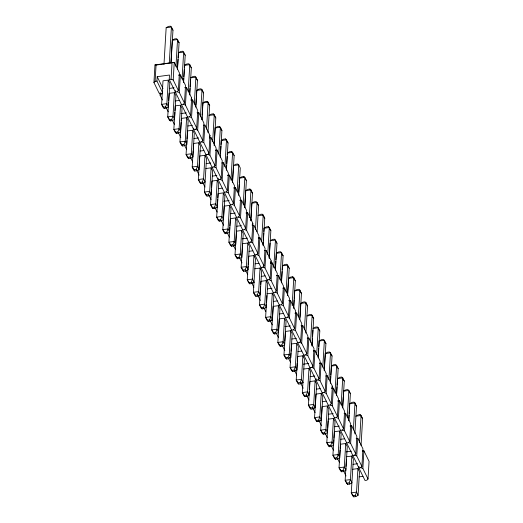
<?xml version="1.0" encoding="UTF-8"?>
<svg xmlns="http://www.w3.org/2000/svg" width="523" height="523" viewBox="0 0 523 523"><rect width="100%" height="100%" fill="white"/><g stroke="black" fill="none" stroke-linecap="round" stroke-linejoin="round"><path stroke-width="0.78" d="M162.45 93.702L161.215 93.865L159.084 93.101L153.932 82.542L154.978 64.898L174.251 62.335L179.402 72.893L178.356 90.538L177.192 91.741L175.336 91.989L175.421 90.518M153.932 82.542L155.096 81.333L156.063 65.081L174.251 62.335L173.198 79.98L178.356 90.538M162.385 92.225L156.946 81.091L157.207 76.678L169.478 75.044L169.217 79.457L365.002 480.46L366.858 480.212L368.022 479.009L369.068 461.364L363.916 450.806L362.308 451.022M162.457 99.998L160.051 95.075L160.195 92.669M163.98 64.407L166.157 27.732L168.413 26.412L170.387 26.15L171.426 27.026L172.969 30.184L171.034 62.786M168.275 80.117L166.876 103.639L165.588 106.927L166.164 108.117L168.419 106.797L169.818 83.275L168.275 80.117L163.006 80.817L161.607 104.339L163.15 107.496L164.189 108.379L166.164 108.117M169.295 62.891L171.426 27.026L166.157 27.732M168.589 102.273L167.726 116.871L169.269 120.029L170.308 120.911L172.283 120.643L174.538 119.329L175.931 95.807L174.394 92.649L169.125 93.349L168.687 100.651M170.923 63.08L172.276 40.258L174.525 38.944L176.506 38.682L177.545 39.558L179.088 42.716L177.487 69.611M173.198 79.98L171.073 79.208L172.034 62.956M174.394 92.649L172.995 116.171L171.707 119.46L172.283 120.643M175.95 66.454L177.545 39.558L172.276 40.258M174.852 112.367L173.845 129.403L175.382 132.561L176.428 133.437L178.402 133.175L180.657 131.861L182.05 108.333L180.513 105.175L175.238 105.881L174.95 110.745M177.572 66.65L178.01 59.315M178.101 57.68L178.395 52.79L180.644 51.476L182.625 51.215L183.665 52.091L185.207 55.248L183.606 82.144M181.455 104.522L183.305 104.273L184.475 103.07L179.317 92.512L180.363 74.867L178.761 75.083M180.513 105.175L179.114 128.704L177.827 131.992L178.402 133.175M182.069 78.986L183.665 52.091L178.395 52.79M180.585 131.391L179.958 141.936L181.501 145.093L182.547 145.969L184.521 145.708L186.77 144.394L188.169 120.865L186.626 117.708L181.357 118.407L181.213 120.846M180.683 129.769L181.115 122.467M183.495 82.438L183.736 78.365M183.835 76.737L184.273 69.396M184.364 67.768L184.514 65.323L186.763 64.009L188.744 63.747L189.784 64.623L191.326 67.781L189.725 94.676M184.475 103.07L185.521 85.426L180.363 74.867L178.892 75.279M187.574 117.054L189.424 116.806L190.594 115.596L185.436 105.038L186.482 87.4L184.881 87.609M186.626 117.708L185.234 141.236L183.939 144.525L184.521 145.708M188.182 91.518L189.784 64.623L184.514 65.323M186.901 140.674L186.077 154.468L187.62 157.626L188.659 158.502L190.64 158.24L192.889 156.926L194.288 133.398L192.745 130.24L187.476 130.94M186.992 139.053L187.43 131.75M189.614 94.97L189.999 88.452M190.097 86.818L190.535 79.483M190.594 115.596L191.64 97.958L186.482 87.4L185.011 87.812M193.778 128.109L193.693 129.58L195.543 129.338L196.707 128.128L191.555 117.57L192.601 99.932L191 100.141M192.745 130.24L191.346 153.769L190.058 157.057L190.64 158.24M194.301 104.051L195.903 77.156L194.857 76.273L192.882 76.541L190.634 77.855L195.903 77.156L197.446 80.313L195.844 107.208M193.164 150.774L192.196 167L193.739 170.158L194.778 171.034L196.759 170.773L199.008 169.452L200.407 145.93L198.864 142.772L193.595 143.472L193.255 149.153M195.877 105.058L196.315 97.723M196.413 96.088L196.746 90.387L199.001 89.067L200.976 88.805L202.022 89.688L203.558 92.846L201.963 119.741M196.707 128.128L197.759 110.49L192.601 99.932L191.13 100.344M199.812 142.112L201.662 141.87L202.826 140.661L197.674 130.103L198.72 112.458L197.112 112.674M198.864 142.772L197.465 166.294L196.177 169.589L196.759 170.773M200.42 116.583L202.022 89.688L196.746 90.387M201.898 119.218L202.041 116.773M202.139 115.145L202.578 107.81M202.676 106.176L202.865 102.92L205.121 101.599L207.095 101.338L208.134 102.214L209.677 105.371L207.971 132.567M202.826 140.661L203.878 123.016L198.72 112.458L197.249 112.876M205.931 154.645L207.781 154.396L208.945 153.193L203.793 142.635L204.839 124.99L203.362 125.409M204.983 155.305L203.584 178.827L202.296 182.115L202.878 183.305L205.127 181.984L203.584 178.827L198.315 179.533L199.714 156.004L204.983 155.305L206.526 158.462L204.434 192.059L205.977 195.216L207.016 196.099L208.991 195.831L211.246 194.517L212.645 170.995L211.102 167.837L205.833 168.537M206.539 129.116L208.134 102.214L202.865 102.92M208.945 153.193L209.991 135.549L204.839 124.99M212.044 167.177L213.9 166.929L215.064 165.726L209.913 155.168L210.959 137.523L209.35 137.739M211.102 167.837L209.703 191.359L208.416 194.648L208.991 195.831M212.658 141.648L214.253 114.746L213.214 113.87L211.24 114.132L208.984 115.446L214.253 114.746L215.796 117.904L214.149 145.616M211.469 189.182L210.553 204.591L212.096 207.749L213.136 208.631L215.11 208.363L217.365 207.049L218.764 183.521L217.222 180.363L211.952 181.069L211.567 187.554M214.182 143.465L215.103 127.978L217.359 126.664L219.333 126.403L220.373 127.279L221.915 130.436L220.32 157.331M215.064 165.726L216.11 148.081L210.959 137.523L209.481 137.941M218.254 178.238L218.163 179.709L220.02 179.461L221.183 178.258L216.025 167.7L217.078 150.055L215.469 150.271M217.222 180.363L215.822 203.892L214.535 207.18L215.11 208.363M218.777 154.174L220.373 127.279L215.103 127.978M217.731 199.276L216.672 217.123L218.215 220.281L219.255 221.157L221.229 220.896L223.484 219.582L224.877 196.053L223.341 192.895L218.071 193.602L217.83 197.655M220.255 156.815L220.353 155.181M220.445 153.553L220.883 146.218M220.981 144.59L221.222 140.51L223.471 139.196L225.452 138.935L226.492 139.811L228.035 142.969L226.433 169.864M221.183 178.258L222.229 160.613L217.078 150.055L215.6 150.467M224.282 192.242L226.139 191.993L227.302 190.784L222.144 180.232L223.197 162.588L221.719 162.999M223.341 192.895L221.942 216.424L220.654 219.712L221.229 220.896M224.897 166.706L226.492 139.811L221.222 140.51M226.322 170.158L226.616 165.268M226.714 163.64L227.145 156.305M227.244 154.671L227.342 153.043L229.59 151.729L231.571 151.461L232.611 152.343L234.154 155.501L232.552 182.396M227.302 190.784L228.348 173.146L223.197 162.588M230.401 204.768L232.251 204.526L233.421 203.316L228.263 192.758L229.309 175.12L227.708 175.329M229.46 205.428L228.061 228.956L226.773 232.245L227.348 233.428L229.604 232.114L230.996 208.585L229.46 205.428L224.184 206.127L222.791 229.656L224.328 232.813L225.374 233.689L227.348 233.428M230.963 180.056L232.611 152.343L227.342 153.043M229.774 227.583L228.904 242.188L230.447 245.346L231.493 246.222L233.467 245.96L235.716 244.646L237.115 221.118L235.572 217.96L230.303 218.66L229.872 225.962M232.493 181.873L233.408 166.392M233.421 203.316L234.467 185.678L229.309 175.12L227.838 175.532M236.52 217.3L238.37 217.058L239.541 215.849L234.382 205.291L235.428 187.652L233.827 187.862M235.572 217.96L234.18 241.489L232.885 244.777L233.467 245.96M237.128 191.771L238.73 164.876L237.69 163.993L235.71 164.261L233.461 165.575L238.73 164.876L240.273 168.033L238.671 194.929M238.56 195.223L238.658 193.595M238.756 191.961L239.188 184.626M239.286 182.998L239.58 178.108L241.829 176.787L243.803 176.526L244.849 177.402L246.392 180.559L244.79 207.461M236.566 257.878L235.023 254.721L236.422 231.192L241.691 230.493L243.234 233.65L241.835 257.172L239.586 258.493L237.605 258.754L236.566 257.878L236.664 256.25M239.541 215.849L240.587 198.21L235.428 187.652L233.958 188.064M242.639 229.832L244.489 229.584L245.653 228.381L240.502 217.823L241.548 200.178L239.946 200.394M241.691 230.493L240.292 254.015L239.004 257.309L239.586 258.493M243.247 204.303L244.849 177.402L239.58 178.108M244.679 207.755L245.692 190.64L247.948 189.319L249.922 189.058L250.968 189.934L252.504 193.092L250.863 220.804M245.653 228.381L246.706 210.736L241.548 200.178L240.077 200.597M248.758 242.365L250.609 242.116L251.772 240.913L246.621 230.355L247.667 212.711L246.058 212.926M247.81 243.025L246.411 266.547L245.124 269.835L245.705 271.025L247.954 269.705L249.353 246.183L247.81 243.025L242.541 243.725L241.142 267.246L242.685 270.404L243.725 271.287L245.705 271.025M249.321 217.646L250.968 189.934L245.692 190.64M248.079 265.991L247.261 279.779L248.804 282.936L249.844 283.819L251.825 283.551L254.073 282.237L252.531 279.079L253.93 255.557L248.66 256.257M248.177 264.37L248.615 257.068M250.798 220.288L251.766 203.983M251.772 240.913L252.825 223.269L247.667 212.711L246.196 213.129M254.878 254.897L256.728 254.649L257.891 253.446L252.74 242.888L253.786 225.243L252.178 225.459M255.486 229.362L257.081 202.466L256.041 201.59L254.067 201.852L251.811 203.166L257.081 202.466L258.624 205.624L257.074 231.709M257.891 253.446L258.937 235.801L253.786 225.243L252.308 225.655M260.99 267.43L262.847 267.181L264.01 265.978L258.859 255.42L259.905 237.775L258.297 237.991M260.049 268.083L258.65 291.612L257.362 294.9L257.937 296.083L260.192 294.769L261.592 271.241L260.049 268.083L254.779 268.789M261.605 241.894L263.2 214.999L262.16 214.123L260.186 214.384L257.931 215.698L263.2 214.999L264.743 218.156L263.147 245.052M260.075 295.109L259.5 304.844L261.042 308.001L262.082 308.877L264.056 308.616L266.312 307.302L267.711 283.773L266.168 280.616L260.899 281.315L260.702 284.564M260.173 293.488L260.604 286.186M263.036 245.346L263.226 242.09M263.324 240.456L263.762 233.121M263.854 231.493L264.05 228.231L266.305 226.917L268.279 226.655L269.319 227.531L270.862 230.689L269.214 258.401M264.01 265.978L265.056 248.333L259.905 237.775L258.427 238.187M267.109 279.962L268.966 279.713L270.13 278.504L264.971 267.946L266.024 250.308L264.546 250.72M266.168 280.616L264.769 304.144L263.481 307.432L264.056 308.616M267.724 254.426L269.319 227.531L264.05 228.231M266.39 304.393L265.619 317.376L267.161 320.534L268.201 321.41L270.175 321.148L272.431 319.834L273.823 296.306L272.287 293.148L267.018 293.848M266.482 302.771L266.92 295.469M269.149 257.878L270.025 243.208M270.13 278.504L271.176 260.866L266.024 250.308M273.228 292.488L275.085 292.246L276.249 291.036L271.091 280.478L272.143 262.84L270.535 263.049M272.287 293.148L270.888 316.677L269.6 319.965L270.175 321.148M273.791 267.776L275.438 240.064L274.398 239.181L272.418 239.449L270.169 240.763L275.438 240.064L276.981 243.221L275.379 270.116M275.366 268.783L275.804 261.448M275.902 259.813L276.288 253.295L278.537 251.975L280.518 251.713L281.557 252.596L283.1 255.754L281.498 282.649M276.249 291.036L277.295 273.398L272.143 262.84L270.666 263.252M279.347 305.02L281.197 304.778L282.368 303.569L277.21 293.011L278.256 275.366L276.654 275.582M278.406 305.68L277.007 329.202L275.719 332.497L276.294 333.681L278.55 332.36L279.942 308.838L278.406 305.68L273.13 306.38L271.738 329.908L273.274 333.066L274.32 333.942L276.294 333.681M279.962 279.491L281.557 252.596L276.288 253.295M281.387 282.943L282.067 271.529M282.165 269.901L282.407 265.828L284.656 264.507L286.637 264.246L287.676 265.122L289.219 268.279L287.617 295.181M282.368 303.569L283.414 285.924L278.256 275.366L276.785 275.784M285.466 317.553L287.317 317.304L288.487 316.101L283.329 305.543L284.375 287.898L282.904 288.317M284.519 318.213L283.126 341.735L281.832 345.03L282.413 346.213L284.662 344.892L286.061 321.37L284.519 318.213L279.249 318.912L277.85 342.441L279.393 345.598L280.439 346.474L282.413 346.213M286.074 292.024L287.676 265.122L282.407 265.828M284.695 342.8L283.969 354.967L285.512 358.124L286.552 359.007L288.533 358.739L290.781 357.425L292.18 333.903L290.638 330.745L285.368 331.445L284.793 341.179M287.506 295.475L288.526 278.354L290.775 277.04L292.749 276.778L293.795 277.654L295.338 280.812L293.691 308.524M288.487 316.101L289.533 298.456L284.375 287.898M291.586 330.085L293.436 329.836L294.599 328.634L289.448 318.076L290.494 300.431L288.892 300.647M290.638 330.745L289.239 354.267L287.951 357.555L288.533 358.739M292.148 305.367L293.795 277.654L288.526 278.354M290.958 352.901L290.088 367.499L291.631 370.657L292.671 371.539L294.652 371.271L296.901 369.957L298.3 346.429L296.757 343.271L291.488 343.977L291.056 351.273M293.671 307.191L294.109 299.856M294.207 298.221L294.639 290.886L296.894 289.572L298.868 289.311L299.914 290.187L301.451 293.344L299.901 319.429M294.599 328.634L295.652 310.989L290.494 300.431L289.023 300.849M297.705 342.617L299.555 342.369L300.718 341.166L295.567 330.608L296.613 312.963L295.005 313.179M296.757 343.271L295.358 366.8L294.07 370.088L294.652 371.271M298.365 316.271L299.914 290.187L294.639 290.886M297.221 362.995L296.208 380.031L297.75 383.189L298.79 384.065L300.771 383.804L303.02 382.49L301.477 379.332L302.876 355.803L297.607 356.509L297.319 361.373M299.934 317.278L300.372 309.943M300.47 308.309L300.758 303.418L303.013 302.104L304.987 301.843L306.027 302.719L307.57 305.877L305.863 333.066M300.718 341.166L301.771 323.521L296.613 312.963L295.142 313.375M303.824 355.15L305.674 354.901L306.838 353.692L301.686 343.14L302.732 325.496L301.124 325.711M304.432 329.614L306.027 302.719L300.758 303.418M306.838 353.692L307.884 336.054L302.732 325.496L301.255 325.907M309.936 367.676L311.793 367.434L312.957 366.224L307.805 355.666L308.851 338.028L307.243 338.237M308.995 368.336L307.596 391.864L306.308 395.153L306.883 396.336L309.139 395.022L310.538 371.493L308.995 368.336L303.726 369.035M310.551 342.147L312.146 315.251L311.107 314.369L309.132 314.637L306.877 315.951L312.146 315.251L313.689 318.409L312.041 346.121M309.263 391.302L308.446 405.096L309.989 408.254L311.028 409.13L313.002 408.868L315.258 407.554L316.657 384.026L315.114 380.868L309.845 381.568M309.361 389.681L309.793 382.378M311.983 345.598L312.414 338.263M312.512 336.635L312.898 330.111M312.957 366.224L314.003 348.586L308.851 338.028L307.374 338.44M316.147 378.737L316.055 380.208L317.912 379.966L319.076 378.757L313.918 368.199L314.97 350.56L313.362 350.77M315.114 380.868L313.715 404.397L312.427 407.685L313.002 408.868M316.67 354.679L318.265 327.784L317.226 326.901L315.251 327.169L312.996 328.483L318.265 327.784L319.808 330.941L318.213 357.837M318.246 355.686L318.677 348.351M318.775 346.716L319.115 341.016L321.364 339.695L323.345 339.434L324.384 340.31L325.927 343.467L324.325 370.369M319.076 378.757L320.122 361.118L314.97 350.56L313.493 350.972M322.175 392.74L324.031 392.492L325.195 391.289L320.037 380.731L321.089 363.086L319.481 363.302M321.233 393.401L319.834 416.923L318.546 420.217L319.122 421.401L321.377 420.08L322.769 396.558L321.233 393.401L315.964 394.1L314.565 417.629L316.108 420.786L317.147 421.662L319.122 421.401M322.789 367.211L324.384 340.31L319.115 341.016M321.305 419.609L320.684 430.154L322.22 433.312L323.266 434.195L325.241 433.933L327.496 432.613L328.889 409.091L327.352 405.933L322.076 406.633L321.403 417.988M324.214 370.663L325.234 353.548L327.483 352.227L329.464 351.966L330.503 352.842L332.046 356L330.444 382.901M325.195 391.289L326.241 373.644L321.089 363.086L319.612 363.505M328.294 405.273L330.144 405.024L331.314 403.821L326.156 393.263L327.202 375.619L325.731 376.037M327.352 405.933L325.953 429.455L324.665 432.743L325.241 433.933M328.908 379.744L330.503 352.842L325.234 353.548M327.568 429.71L326.797 442.687L328.339 445.844L329.385 446.727L331.36 446.459L333.609 445.145L335.008 421.623L333.465 418.465L328.196 419.165M327.666 428.089L328.104 420.786M330.333 383.196L330.719 376.671M330.817 375.043L331.353 366.074L333.602 364.76L335.583 364.498L336.622 365.374L338.165 368.532L336.564 395.427M331.314 403.821L332.36 386.177L327.202 375.619M334.413 417.805L336.263 417.557L337.433 416.354L332.275 405.796L333.321 388.151L331.719 388.367M333.465 418.465L332.072 441.987L330.778 445.276L331.36 446.459M334.975 393.087L336.622 365.374L331.353 366.074M333.831 439.804L332.916 455.219L334.459 458.377L335.498 459.253L337.479 458.991L339.728 457.677L341.127 434.149L339.584 430.991L334.315 431.697L333.929 438.182M336.55 394.094L336.982 386.759M337.08 385.131L337.472 378.606L339.721 377.292L341.696 377.031L342.742 377.907L344.284 381.064L342.683 407.96M337.433 416.354L338.479 398.709L333.321 388.151L331.85 388.563M340.532 430.337L342.382 430.089L343.546 428.886L338.394 418.328L339.44 400.683L337.838 400.899M339.584 430.991L338.185 454.52L336.897 457.808L337.479 458.991M341.14 404.802L342.742 377.907L337.472 378.606M340.094 449.904L339.035 467.752L340.578 470.909L341.617 471.785L343.598 471.524L345.847 470.21L347.246 446.681L345.703 443.524L340.434 444.223L340.192 448.283M342.617 407.443L343.251 396.846M343.343 395.211L343.585 391.139L345.84 389.825L347.815 389.563L348.861 390.439L350.397 393.597L348.802 420.492M343.546 428.886L344.598 411.241L339.44 400.683L337.969 401.095M346.651 442.87L348.501 442.621L349.665 441.412L344.513 430.854L345.559 413.216L344.088 413.628M345.703 443.524L344.304 467.052L343.016 470.34L343.598 471.524M347.259 417.334L348.861 390.439L343.585 391.139M345.88 468.118L345.154 480.284L346.697 483.442L347.736 484.318L349.717 484.056L351.966 482.742L350.423 479.584L351.822 456.056L346.553 456.756M345.971 466.49L346.409 459.194M348.691 420.786L349.031 415.079M349.122 413.451L349.704 403.671L351.959 402.357L353.934 402.089L354.973 402.971L356.516 406.129L354.869 433.842M349.665 441.412L350.717 423.774L345.559 413.216M352.77 455.396L354.62 455.154L355.784 453.944L350.632 443.386L351.678 425.748L350.07 425.957M353.378 429.867L354.973 402.971L349.704 403.671M355.784 453.944L356.83 436.306L351.678 425.748L350.201 426.16M358.974 466.457L358.883 467.928L360.739 467.686L361.903 466.477L356.751 455.919L357.797 438.274L356.189 438.49M357.941 468.588L356.542 492.117L355.254 495.405L355.83 496.589L358.085 495.268L359.484 471.746L357.941 468.588L352.672 469.288M359.497 442.399L361.092 415.504L360.053 414.621L358.078 414.883L355.823 416.203L361.092 415.504L362.635 418.662L361.04 445.557M361.903 466.477L362.949 448.832L357.797 438.274L356.32 438.692M368.022 479.009L362.864 468.451L363.916 450.806L362.439 451.225M251.825 283.551L251.243 282.368L252.531 279.079L247.261 279.779L249.844 283.819M300.771 383.804L300.189 382.62L301.477 379.332L296.208 380.031L298.79 384.065M349.717 484.056L349.135 482.873L350.423 479.584L345.154 480.284L347.736 484.318M191.013 99.252L191.64 97.958M209.37 136.849L209.991 135.549M252.197 224.57L252.825 223.269M270.554 262.16L271.176 260.866M331.739 387.478L332.36 386.177M160.051 95.075L161.215 93.865M155.096 81.333L156.946 81.091M169.217 79.457L171.073 79.208M169.465 88.394L174.067 87.779M175.584 100.926L179.415 100.416M168.419 106.797L166.876 103.639L161.607 104.339L163.614 107.195L165.588 106.927M180.932 113.556L186.299 112.844M174.538 119.329L172.995 116.171L167.726 116.871L169.727 119.721L171.707 119.46M187.816 125.984L192.418 125.376M180.657 131.861L179.114 128.704L173.845 129.403L175.846 132.254L177.827 131.992M193.935 138.517L198.537 137.909M186.77 144.394L185.234 141.236L179.958 141.936L181.965 144.786L183.939 144.525M200.054 151.049L203.892 150.539M192.889 156.926L191.346 153.769L186.077 154.468L188.084 157.318L190.058 157.057M206.173 163.581L210.776 162.967M199.008 169.452L197.465 166.294L192.196 167L194.203 169.851L196.177 169.589M212.292 176.114L216.895 175.499M202.878 183.305L200.897 183.566L199.858 182.69L198.315 179.533L200.322 182.383L202.296 182.115M218.411 188.646L222.242 188.136M211.246 194.517L209.703 191.359L204.434 192.059L206.441 194.916L208.416 194.648M223.759 201.277L229.126 200.564M217.365 207.049L215.822 203.892L210.553 204.591L212.56 207.441L214.535 207.18M230.65 213.704L235.245 213.096M223.484 219.582L221.942 216.424L216.672 217.123L218.673 219.974L220.654 219.712M236.762 226.237L241.365 225.629M229.604 232.114L228.061 228.956L222.791 229.656L224.792 232.506L226.773 232.245M242.116 238.874L247.484 238.161M234.212 244.842L235.716 244.646L234.18 241.489L228.904 242.188L230.911 245.039L232.885 244.777M249 251.302L252.838 250.792M241.835 257.172L240.292 254.015L235.023 254.721L237.03 257.571L239.004 257.309M255.119 263.834L258.957 263.324M247.954 269.705L246.411 266.547L241.142 267.246L243.149 270.103L245.124 269.835M261.239 276.366L265.069 275.856M249.268 282.629L251.243 282.368M252.57 282.44L254.073 282.237M267.358 288.899L271.96 288.284M253.93 255.557L255.472 258.715L253.38 292.311L255.387 295.162L257.362 294.9M260.192 294.769L258.65 291.612L253.38 292.311L254.923 295.469L255.963 296.345L257.937 296.083M273.477 301.425L277.308 300.915M266.312 307.302L264.769 304.144L259.5 304.844L261.507 307.694L263.481 307.432M279.596 313.957L283.427 313.447M270.921 320.03L272.431 319.834L270.888 316.677L265.619 317.376L267.619 320.226L269.6 319.965M284.943 326.594L290.311 325.875M278.55 332.36L277.007 329.202L271.738 329.908L273.738 332.759L275.719 332.497M291.827 339.022L296.43 338.407M284.662 344.892L283.126 341.735L277.85 342.441L279.857 345.291L281.832 345.03M297.947 351.554L301.784 351.044M289.278 357.627L290.781 357.425L289.239 354.267L283.969 354.967L285.976 357.824L287.951 357.555M303.301 364.185L308.668 363.472M295.397 370.16L296.901 369.957L295.358 366.8L290.088 367.499L292.096 370.349L294.07 370.088M310.185 376.612L314.787 376.004M298.215 382.882L300.189 382.62M301.516 382.686L303.02 382.49M316.304 389.145L320.135 388.635M302.876 355.803L304.419 358.961L302.327 392.564L304.334 395.414L306.308 395.153M309.139 395.022L307.596 391.864L302.327 392.564L303.87 395.721L304.909 396.597L306.883 396.336M322.423 401.677L326.254 401.167M313.748 407.75L315.258 407.554L313.715 404.397L308.446 405.096L310.453 407.947L312.427 407.685M328.542 414.209L333.138 413.595M319.867 420.283L321.377 420.08L319.834 416.923L314.565 417.629L316.565 420.479L318.546 420.217M334.655 426.742L339.257 426.127M327.496 432.613L325.953 429.455L320.684 430.154L322.684 433.011L324.665 432.743M340.774 439.274L344.611 438.764M333.609 445.145L332.072 441.987L326.797 442.687L328.804 445.537L330.778 445.276M346.128 451.905L351.495 451.192M339.728 457.677L338.185 454.52L332.916 455.219L334.923 458.07L336.897 457.808M353.012 464.332L357.614 463.724M345.847 470.21L344.304 467.052L339.035 467.752L341.042 470.602L343.016 470.34M359.131 476.865L362.962 476.355M347.161 483.134L349.135 482.873M351.822 456.056L353.365 459.214L351.273 492.816L353.28 495.667L355.254 495.405M358.085 495.268L356.542 492.117L351.273 492.816L352.816 495.974L353.855 496.85L355.83 496.589M154.978 64.898L156.063 65.081M177.192 91.741L179.317 92.512M183.305 104.273L185.436 105.038M189.424 116.806L191.555 117.57M195.543 129.338L197.674 130.103M201.662 141.87L203.793 142.635M207.781 154.396L209.913 155.168M213.9 166.929L216.025 167.7M220.02 179.461L222.144 180.232M226.139 191.993L228.263 192.758M232.251 204.526L234.382 205.291M238.37 217.058L240.502 217.823M244.489 229.584L246.621 230.355M250.609 242.116L252.74 242.888M256.728 254.649L258.859 255.42M262.847 267.181L264.971 267.946M268.966 279.713L271.091 280.478M275.085 292.246L277.21 293.011M281.197 304.778L283.329 305.543M287.317 317.304L289.448 318.076M293.436 329.836L295.567 330.608M299.555 342.369L301.686 343.14M305.674 354.901L307.805 355.666M311.793 367.434L313.918 368.199M317.912 379.966L320.037 380.731M324.031 392.492L326.156 393.263M330.144 405.024L332.275 405.796M336.263 417.557L338.394 418.328M342.382 430.089L344.513 430.854M348.501 442.621L350.632 443.386M354.62 455.154L356.751 455.919M360.739 467.686L362.864 468.451M171.766 28.477L172.969 30.184M177.487 40.434L179.088 42.716M184.403 54.111L185.207 55.248M190.124 66.068L191.326 67.781M196.243 78.6L197.446 80.313M201.956 90.564L203.558 92.846M208.474 103.665L209.677 105.371M214.593 116.198L215.796 117.904M221.915 130.436L219.333 126.403M227.23 141.825L228.035 142.969M232.951 153.788L234.154 155.501M245.588 179.422L246.392 180.559M251.302 191.385L252.504 193.092M257.022 203.342L258.624 205.624M262.736 215.306L264.743 218.156M269.659 228.976L270.862 230.689M275.379 240.94L276.981 243.221M281.492 253.472L283.1 255.754M287.212 265.429L289.219 268.279M294.135 279.105L295.338 280.812M299.849 291.063L301.451 293.344M305.569 303.026L307.57 305.877M312.486 316.696L313.689 318.409M318.206 328.66L319.808 330.941M324.325 341.192L325.927 343.467M330.843 354.293L332.046 356M336.962 366.819L338.165 368.532M342.676 378.783L344.284 381.064M349.194 391.884L350.397 393.597M355.313 404.416L356.516 406.129M361.033 416.38L362.635 418.662M207.095 101.338L207.677 102.521M213.214 113.87L213.789 115.053M225.452 138.935L226.028 140.118M231.571 151.461L232.147 152.651M243.803 176.526L244.385 177.709M249.922 189.058L250.504 190.241M268.279 226.655L268.855 227.838M292.749 276.778L293.331 277.961M360.053 414.621L360.628 415.805M157.207 76.678L162.986 88.511M166.17 107.601L168.229 111.824M172.283 120.133L174.349 124.356M178.402 132.665L180.808 137.595M184.521 145.198L186.587 149.421M190.64 157.73L192.699 161.953M196.759 170.263L199.165 175.185M202.878 182.789L204.938 187.012M208.997 195.321L211.057 199.544M215.116 207.853L217.176 212.077M221.229 220.386L223.635 225.315M227.348 232.918L229.414 237.141M233.467 245.45L235.533 249.674M239.586 257.983L241.992 262.906M245.705 270.509L247.765 274.732M251.825 283.041L253.884 287.264M257.944 295.573L260.349 300.503M264.063 308.106L265.776 311.623M270.175 320.638L272.241 324.861M276.294 333.171L278.36 337.394M282.413 345.696L284.819 350.626M288.533 358.229L290.592 362.452M294.652 370.761L296.711 374.984M300.771 383.294L303.177 388.223M306.89 395.826L308.949 400.049M313.009 408.358L315.068 412.582M319.122 420.891L321.527 425.814M325.241 433.417L327.306 437.64M331.36 445.949L333.426 450.172M337.479 458.481L339.538 462.705M343.598 471.014L346.004 475.943M163.614 107.195L164.189 108.379M169.727 119.721L170.308 120.911M175.846 132.254L176.428 133.437M181.965 144.786L182.547 145.969M188.084 157.318L188.659 158.502M194.203 169.851L194.778 171.034M200.322 182.383L200.897 183.566M206.441 194.916L207.016 196.099M212.56 207.441L213.136 208.631M218.673 219.974L219.255 221.157M224.792 232.506L225.374 233.689M230.911 245.039L231.493 246.222M237.03 257.571L237.605 258.754M243.149 270.103L243.725 271.287M255.387 295.162L255.963 296.345M261.507 307.694L262.082 308.877M267.619 320.226L268.201 321.41M273.738 332.759L274.32 333.942M279.857 345.291L280.439 346.474M285.976 357.824L286.552 359.007M292.096 370.349L292.671 371.539M304.334 395.414L304.909 396.597M310.453 407.947L311.028 409.13M316.565 420.479L317.147 421.662M322.684 433.011L323.266 434.195M328.804 445.537L329.385 446.727M334.923 458.07L335.498 459.253M341.042 470.602L341.617 471.785M353.28 495.667L353.855 496.85"/></g></svg>
